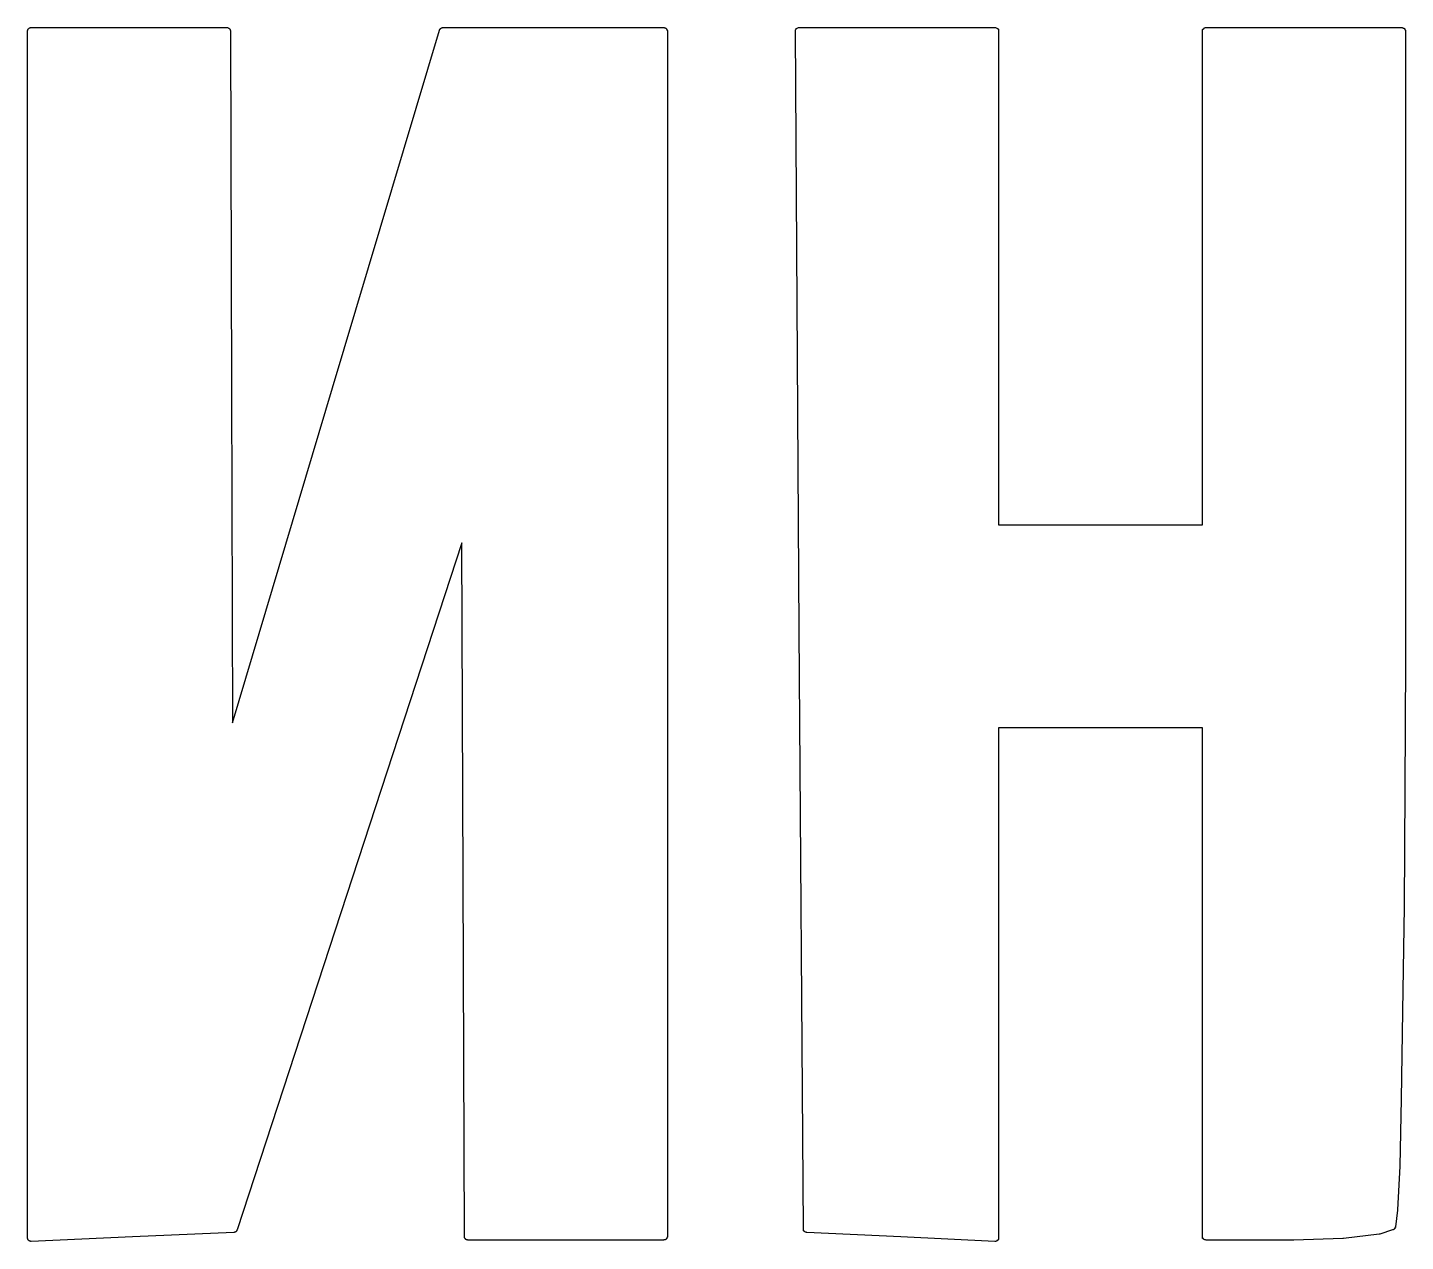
# Model space of a CAD drawing. Extents: x 82.3 to 113.6, y -103.4 to -64.8.
# Drawn here: x 99.29 to 101.226, y -86.417 to -84.711 of the extents above; entities that cross this region are included whole.
import ezdxf

# ---------------------------------------------------------------- set-up
doc = ezdxf.new("R2010")
doc.units = 0
doc.layers.add('BLACK', color=7, linetype='CONTINUOUS')

msp = doc.modelspace()

# ---------------------------------------------------------------- linework, layer by layer
at = {"layer": 'BLACK', "linetype": 'CONTINUOUS'}
for p, q in [((99.2905, -84.7135), (99.2909, -84.7131)), ((99.2909, -84.7131), (99.2911, -84.7128)), ((99.2911, -84.7128), (99.2912, -84.7128)), ((99.2912, -84.7128), (99.2915, -84.7125)), ((99.2912, -84.7128), (99.2912, -84.7128)), ((99.2915, -84.7125), (99.2919, -84.7122)), ((99.2919, -84.7121), (99.2924, -84.7119)), ((99.2919, -84.7122), (99.2919, -84.7121)), ((99.2919, -84.7122), (99.2919, -84.7122)), ((99.2924, -84.7119), (99.2928, -84.7117)), ((99.2928, -84.7117), (99.2932, -84.7116)), ((99.2928, -84.7117), (99.2928, -84.7117)), ((99.2928, -84.7117), (99.2928, -84.7117)), ((99.2932, -84.7116), (99.2937, -84.7114)), ((99.2937, -84.7114), (99.2937, -84.7114)), ((99.2937, -84.7114), (99.2937, -84.7114)), ((99.2937, -84.7114), (99.2942, -84.7114)), ((99.2942, -84.7114), (99.2947, -84.7113)), ((99.2947, -84.7113), (99.5699, -84.7113)), ((99.5699, -84.7113), (99.5704, -84.7114)), ((99.5704, -84.7114), (99.5708, -84.7114)), ((99.5708, -84.7114), (99.5708, -84.7114)), ((99.5708, -84.7114), (99.5709, -84.7114)), ((99.5709, -84.7114), (99.5714, -84.7116)), ((99.5714, -84.7116), (99.5718, -84.7117)), ((99.5718, -84.7117), (99.5718, -84.7117)), ((99.5718, -84.7117), (99.5718, -84.7117)), ((99.5718, -84.7117), (99.5723, -84.712)), ((99.5723, -84.712), (99.5726, -84.7122)), ((99.5726, -84.7122), (99.5726, -84.7122)), ((99.5726, -84.7122), (99.5727, -84.7122)), ((99.5727, -84.7122), (99.573, -84.7125)), ((99.573, -84.7125), (99.5734, -84.7128)), ((99.5734, -84.7128), (99.5734, -84.7128)), ((99.5734, -84.7128), (99.5734, -84.7128)), ((99.5734, -84.7128), (99.5736, -84.7131)), ((99.5736, -84.7131), (99.574, -84.7136)), ((99.8695, -84.7133), (99.8696, -84.7131)), ((99.8696, -84.7131), (99.8698, -84.713)), ((99.8698, -84.713), (99.87, -84.7128)), ((99.87, -84.7128), (99.8702, -84.7126)), ((99.8702, -84.7126), (99.8703, -84.7124)), ((99.8703, -84.7124), (99.8705, -84.7123)), ((99.8705, -84.7123), (99.8707, -84.7122)), ((99.8707, -84.7122), (99.8709, -84.712)), ((99.8709, -84.712), (99.8712, -84.7119)), ((99.8712, -84.7119), (99.8714, -84.7118)), ((99.8714, -84.7118), (99.8716, -84.7117)), ((99.8716, -84.7117), (99.8718, -84.7116)), ((99.8718, -84.7116), (99.8721, -84.7115)), ((99.8721, -84.7115), (99.8723, -84.7115)), ((99.8723, -84.7115), (99.8725, -84.7114)), ((99.8725, -84.7114), (99.8728, -84.7114)), ((99.8728, -84.7114), (99.873, -84.7114)), ((99.873, -84.7114), (99.8732, -84.7114)), ((99.8732, -84.7114), (99.8735, -84.7113)), ((99.8735, -84.7113), (100.184, -84.7113)), ((100.184, -84.7113), (100.184, -84.7114)), ((100.184, -84.7114), (100.185, -84.7114)), ((100.185, -84.7114), (100.185, -84.7114)), ((100.185, -84.7114), (100.185, -84.7114)), ((100.185, -84.7114), (100.185, -84.7116)), ((100.185, -84.7116), (100.186, -84.7117)), ((100.186, -84.7117), (100.186, -84.7117)), ((100.186, -84.7117), (100.186, -84.7117)), ((100.186, -84.7117), (100.186, -84.712)), ((100.186, -84.712), (100.186, -84.7122)), ((100.186, -84.7122), (100.186, -84.7122)), ((100.186, -84.7122), (100.186, -84.7122)), ((100.186, -84.7122), (100.187, -84.7125)), ((100.187, -84.7125), (100.187, -84.7128)), ((100.187, -84.7128), (100.187, -84.7128)), ((100.187, -84.7128), (100.187, -84.7128)), ((100.187, -84.7128), (100.187, -84.7131)), ((100.187, -84.7131), (100.188, -84.7136)), ((100.37, -84.7128), (100.371, -84.7122)), ((100.37, -84.7132), (100.37, -84.7128)), ((100.371, -84.7122), (100.372, -84.7117)), ((100.372, -84.7116), (100.373, -84.7114)), ((100.372, -84.7117), (100.372, -84.7116)), ((100.372, -84.7117), (100.372, -84.7117)), ((100.373, -84.7114), (100.374, -84.7113)), ((100.374, -84.7113), (100.649, -84.7113)), ((100.649, -84.7113), (100.65, -84.7114)), ((100.65, -84.7114), (100.65, -84.7114)), ((100.65, -84.7114), (100.65, -84.7114)), ((100.65, -84.7114), (100.65, -84.7114)), ((100.65, -84.7114), (100.651, -84.7116)), ((100.651, -84.7116), (100.651, -84.7117)), ((100.651, -84.7117), (100.651, -84.7117)), ((100.651, -84.7117), (100.651, -84.7117)), ((100.651, -84.7117), (100.652, -84.712)), ((100.652, -84.712), (100.652, -84.7122)), ((100.652, -84.7122), (100.652, -84.7122)), ((100.652, -84.7122), (100.652, -84.7122)), ((100.652, -84.7122), (100.653, -84.7125)), ((100.653, -84.7125), (100.653, -84.7128)), ((100.653, -84.7128), (100.653, -84.7128)), ((100.653, -84.7128), (100.653, -84.7128)), ((100.653, -84.7128), (100.653, -84.7131)), ((100.653, -84.7131), (100.653, -84.7136)), ((100.942, -84.7128), (100.943, -84.7125)), ((100.942, -84.7131), (100.942, -84.7128)), ((100.942, -84.7128), (100.942, -84.7128)), ((100.942, -84.7128), (100.942, -84.7128)), ((100.942, -84.7135), (100.942, -84.7131)), ((100.943, -84.7119), (100.944, -84.7117)), ((100.943, -84.7121), (100.943, -84.7119)), ((100.943, -84.7122), (100.943, -84.7121)), ((100.943, -84.7125), (100.943, -84.7122)), ((100.943, -84.7122), (100.943, -84.7122)), ((100.944, -84.7116), (100.945, -84.7114)), ((100.944, -84.7117), (100.944, -84.7116)), ((100.944, -84.7117), (100.944, -84.7117)), ((100.944, -84.7117), (100.944, -84.7117)), ((100.945, -84.7114), (100.946, -84.7113)), ((100.945, -84.7114), (100.945, -84.7114)), ((100.945, -84.7114), (100.945, -84.7114)), ((100.945, -84.7114), (100.945, -84.7114)), ((100.946, -84.7113), (101.221, -84.7113)), ((101.221, -84.7113), (101.221, -84.7114)), ((101.221, -84.7114), (101.222, -84.7114)), ((101.222, -84.7114), (101.222, -84.7114)), ((101.222, -84.7114), (101.222, -84.7114)), ((101.222, -84.7114), (101.222, -84.7116)), ((101.222, -84.7116), (101.223, -84.7117)), ((101.223, -84.7117), (101.223, -84.7117)), ((101.223, -84.7117), (101.223, -84.7117)), ((101.223, -84.7117), (101.223, -84.712)), ((101.223, -84.712), (101.224, -84.7122)), ((101.224, -84.7122), (101.224, -84.7122)), ((101.224, -84.7122), (101.224, -84.7122)), ((101.224, -84.7122), (101.224, -84.7125)), ((101.224, -84.7125), (101.224, -84.7128)), ((101.224, -84.7128), (101.224, -84.7128)), ((101.224, -84.7128), (101.224, -84.7128)), ((101.224, -84.7128), (101.225, -84.7131)), ((101.225, -84.7131), (101.225, -84.7136)), ((99.2897, -84.7157), (99.2898, -84.7153)), ((99.2897, -84.7163), (99.2897, -84.7157)), ((99.2897, -86.4116), (99.2897, -84.7163)), ((99.2898, -84.7153), (99.2899, -84.7148)), ((99.2898, -84.7153), (99.2898, -84.7153)), ((99.2898, -84.7153), (99.2898, -84.7153)), ((99.2899, -84.7148), (99.2901, -84.7144)), ((99.2901, -84.7144), (99.2903, -84.7139)), ((99.2901, -84.7144), (99.2901, -84.7144)), ((99.2901, -84.7144), (99.2901, -84.7144)), ((99.2903, -84.7139), (99.2905, -84.7135)), ((99.2905, -84.7135), (99.2905, -84.7135)), ((99.2905, -84.7135), (99.2905, -84.7135)), ((99.574, -84.7136), (99.574, -84.7136)), ((99.574, -84.7136), (99.574, -84.7136)), ((99.574, -84.7136), (99.5742, -84.714)), ((99.5742, -84.714), (99.5744, -84.7144)), ((99.5744, -84.7144), (99.5745, -84.7144)), ((99.5745, -84.7144), (99.5745, -84.7145)), ((99.5745, -84.7145), (99.5746, -84.7149)), ((99.5746, -84.7149), (99.5747, -84.7153)), ((99.5747, -84.7153), (99.5747, -84.7154)), ((99.5747, -84.7154), (99.5747, -84.7154)), ((99.5747, -84.7154), (99.5748, -84.7158)), ((99.5748, -84.7158), (99.5748, -84.7163)), ((99.5748, -84.7163), (99.5764, -85.219)), ((99.7184, -85.2175), (99.8687, -84.7149)), ((99.8687, -84.7148), (99.8688, -84.7146)), ((99.8687, -84.7149), (99.8687, -84.7148)), ((99.8688, -84.7146), (99.8689, -84.7144)), ((99.8689, -84.7144), (99.869, -84.7142)), ((99.869, -84.7142), (99.8691, -84.7139)), ((99.8691, -84.7139), (99.8692, -84.7137)), ((99.8692, -84.7137), (99.8693, -84.7135)), ((99.8693, -84.7135), (99.8695, -84.7133)), ((100.188, -84.7136), (100.188, -84.7136)), ((100.188, -84.7136), (100.188, -84.7136)), ((100.188, -84.7136), (100.188, -84.714)), ((100.188, -84.714), (100.188, -84.7144)), ((100.188, -84.7144), (100.188, -84.7144)), ((100.188, -84.7144), (100.188, -84.7145)), ((100.188, -84.7145), (100.188, -84.7148)), ((100.188, -84.7148), (100.189, -84.7154)), ((100.189, -84.7154), (100.189, -84.7154)), ((100.189, -84.7154), (100.189, -84.7154)), ((100.189, -84.7154), (100.189, -84.7158)), ((100.189, -84.7158), (100.189, -84.7163)), ((100.189, -84.7163), (100.189, -86.4097)), ((100.369, -84.7144), (100.37, -84.7135)), ((100.369, -84.7153), (100.369, -84.7144)), ((100.369, -84.7163), (100.369, -84.7153)), ((100.369, -84.7164), (100.369, -84.7163)), ((100.374, -85.5577), (100.369, -84.7164)), ((100.37, -84.7135), (100.37, -84.7132)), ((100.653, -84.7136), (100.654, -84.7136)), ((100.654, -84.7136), (100.654, -84.7136)), ((100.654, -84.7136), (100.654, -84.714)), ((100.654, -84.714), (100.654, -84.7144)), ((100.654, -84.7144), (100.654, -84.7144)), ((100.654, -84.7144), (100.654, -84.7145)), ((100.654, -84.7145), (100.654, -84.7148)), ((100.654, -84.7148), (100.654, -84.7154)), ((100.654, -84.7154), (100.654, -84.7154)), ((100.654, -84.7154), (100.654, -84.7154)), ((100.654, -84.7154), (100.654, -84.7158)), ((100.654, -84.7158), (100.654, -84.7163)), ((100.654, -84.7163), (100.654, -85.4098)), ((100.941, -84.7139), (100.942, -84.7135)), ((100.941, -84.7144), (100.941, -84.7139)), ((100.941, -84.7148), (100.941, -84.7144)), ((100.941, -84.7144), (100.941, -84.7144)), ((100.941, -84.7144), (100.941, -84.7144)), ((100.941, -84.7153), (100.941, -84.7148)), ((100.941, -84.7157), (100.941, -84.7153)), ((100.941, -84.7153), (100.941, -84.7153)), ((100.941, -84.7153), (100.941, -84.7153)), ((100.941, -84.7163), (100.941, -84.7157)), ((100.941, -85.4098), (100.941, -84.7163)), ((100.942, -84.7135), (100.942, -84.7135)), ((100.942, -84.7135), (100.942, -84.7135)), ((101.225, -84.7136), (101.225, -84.7136)), ((101.225, -84.7136), (101.225, -84.7136)), ((101.225, -84.7136), (101.225, -84.714)), ((101.225, -84.714), (101.225, -84.7144)), ((101.225, -84.7144), (101.225, -84.7144)), ((101.225, -84.7144), (101.225, -84.7145)), ((101.225, -84.7145), (101.226, -84.7148)), ((101.226, -84.7148), (101.226, -84.7154)), ((101.226, -84.7154), (101.226, -84.7154)), ((101.226, -84.7154), (101.226, -84.7154)), ((101.226, -84.7154), (101.226, -84.7158)), ((101.226, -84.7158), (101.226, -84.7163)), ((101.226, -84.7163), (101.226, -85.5489)), ((99.5764, -85.219), (99.5778, -85.6879)), ((99.5778, -85.6879), (99.7184, -85.2176)), ((99.7184, -85.2176), (99.7184, -85.2175)), ((99.7184, -85.2175), (99.7184, -85.2175)), ((100.654, -85.4098), (100.941, -85.4098)), ((99.9, -85.4353), (99.5841, -86.4006)), ((99.9017, -85.9069), (99.9, -85.4353)), ((100.38, -86.3991), (100.374, -85.5577)), ((100.374, -85.5577), (100.374, -85.5577)), ((101.226, -85.5489), (101.226, -85.6002)), ((101.226, -85.6002), (101.225, -85.7807)), ((101.226, -85.6002), (101.226, -85.6002)), ((100.941, -85.695), (100.654, -85.695)), ((100.654, -85.695), (100.654, -86.4118)), ((100.941, -86.4097), (100.941, -85.695)), ((101.225, -85.7807), (101.224, -85.9467)), ((101.225, -85.7807), (101.225, -85.7807)), ((99.9017, -85.907), (99.9017, -85.9069)), ((99.9035, -86.4097), (99.9017, -85.907)), ((101.224, -85.9467), (101.222, -86.0934)), ((101.224, -85.9467), (101.224, -85.9467)), ((101.222, -86.0935), (101.22, -86.2163)), ((101.222, -86.0934), (101.222, -86.0935)), ((101.222, -86.0935), (101.222, -86.0935)), ((101.22, -86.2164), (101.218, -86.3108)), ((101.22, -86.2163), (101.22, -86.2164)), ((101.22, -86.2164), (101.22, -86.2164)), ((101.218, -86.3109), (101.215, -86.3722)), ((101.218, -86.3108), (101.218, -86.3109)), ((101.218, -86.3109), (101.218, -86.3109)), ((101.218, -86.3109), (101.218, -86.3109)), ((101.215, -86.3726), (101.212, -86.3962)), ((101.215, -86.3722), (101.215, -86.3723)), ((101.215, -86.3723), (101.215, -86.3724)), ((101.215, -86.3724), (101.215, -86.3726)), ((101.212, -86.3969), (101.211, -86.3971)), ((101.211, -86.3971), (101.211, -86.3972)), ((101.211, -86.3972), (101.211, -86.3975)), ((101.211, -86.3975), (101.211, -86.3978)), ((101.212, -86.3962), (101.212, -86.3963)), ((101.212, -86.3963), (101.212, -86.3966)), ((101.212, -86.3966), (101.212, -86.3969)), ((99.2897, -86.4117), (99.2897, -86.4116)), ((99.2897, -86.4118), (99.2897, -86.4117)), ((99.2897, -86.4122), (99.2897, -86.4118)), ((99.2898, -86.4126), (99.2897, -86.4122)), ((99.2898, -86.4127), (99.2898, -86.4126)), ((99.2898, -86.4128), (99.2898, -86.4127)), ((99.2899, -86.4131), (99.2898, -86.4128)), ((99.29, -86.4135), (99.2899, -86.4131)), ((99.2901, -86.4136), (99.29, -86.4135)), ((99.2901, -86.4137), (99.2901, -86.4136)), ((99.2903, -86.414), (99.2901, -86.4137)), ((99.2905, -86.4144), (99.2903, -86.414)), ((99.2906, -86.4144), (99.2905, -86.4144)), ((99.2906, -86.4145), (99.2906, -86.4144)), ((99.2909, -86.4148), (99.2906, -86.4145)), ((99.2911, -86.4151), (99.2909, -86.4148)), ((99.2912, -86.4152), (99.2911, -86.4151)), ((99.2913, -86.4153), (99.2912, -86.4152)), ((99.2916, -86.4155), (99.2913, -86.4153)), ((99.2919, -86.4157), (99.2916, -86.4155)), ((99.2919, -86.4158), (99.2919, -86.4157)), ((99.292, -86.4158), (99.2919, -86.4158)), ((99.2924, -86.416), (99.292, -86.4158)), ((99.2927, -86.4162), (99.2924, -86.416)), ((99.2928, -86.4162), (99.2927, -86.4162)), ((99.2929, -86.4163), (99.2928, -86.4162)), ((99.2933, -86.4164), (99.2929, -86.4163)), ((99.2937, -86.4165), (99.2933, -86.4164)), ((99.2938, -86.4165), (99.2937, -86.4165)), ((99.2942, -86.4166), (99.2938, -86.4165)), ((99.2938, -86.4165), (99.2938, -86.4165)), ((99.2946, -86.4166), (99.2942, -86.4166)), ((99.2947, -86.4166), (99.2946, -86.4166)), ((99.2948, -86.4166), (99.2947, -86.4166)), ((99.2949, -86.4166), (99.2948, -86.4166)), ((99.4372, -86.4103), (99.2949, -86.4166)), ((99.5795, -86.4041), (99.4372, -86.4103)), ((99.5796, -86.4041), (99.5795, -86.4041)), ((99.5801, -86.404), (99.5796, -86.4041)), ((99.5796, -86.4041), (99.5796, -86.4041)), ((99.5805, -86.4039), (99.5801, -86.404)), ((99.5806, -86.4039), (99.5805, -86.4039)), ((99.5805, -86.4039), (99.5805, -86.4039)), ((99.581, -86.4038), (99.5806, -86.4039)), ((99.5814, -86.4036), (99.581, -86.4038)), ((99.5815, -86.4036), (99.5814, -86.4036)), ((99.5819, -86.4034), (99.5815, -86.4036)), ((99.5815, -86.4036), (99.5815, -86.4036)), ((99.5823, -86.4031), (99.5819, -86.4034)), ((99.5827, -86.4028), (99.5823, -86.4031)), ((99.5823, -86.4031), (99.5823, -86.4031)), ((99.5823, -86.4031), (99.5823, -86.4031)), ((99.583, -86.4025), (99.5827, -86.4028)), ((99.5831, -86.4024), (99.583, -86.4024)), ((99.583, -86.4024), (99.583, -86.4025)), ((99.5833, -86.402), (99.5831, -86.4024)), ((99.5836, -86.4017), (99.5833, -86.402)), ((99.5838, -86.4012), (99.5836, -86.4016)), ((99.5836, -86.4016), (99.5836, -86.4016)), ((99.5836, -86.4016), (99.5836, -86.4017)), ((99.584, -86.4008), (99.5838, -86.4012)), ((99.5841, -86.4006), (99.584, -86.4007)), ((99.584, -86.4007), (99.584, -86.4008)), ((99.584, -86.4008), (99.584, -86.4008)), ((99.9035, -86.4102), (99.9035, -86.4097)), ((99.9036, -86.4106), (99.9035, -86.4102)), ((99.9036, -86.4107), (99.9036, -86.4106)), ((99.9036, -86.4106), (99.9036, -86.4106)), ((99.9037, -86.4111), (99.9036, -86.4107)), ((99.9039, -86.4115), (99.9037, -86.4111)), ((99.9039, -86.4116), (99.9039, -86.4115)), ((99.9041, -86.412), (99.9039, -86.4116)), ((99.9039, -86.4116), (99.9039, -86.4116)), ((99.9043, -86.4124), (99.9041, -86.412)), ((99.9046, -86.4128), (99.9043, -86.4124)), ((99.9043, -86.4124), (99.9043, -86.4124)), ((99.9043, -86.4124), (99.9043, -86.4124)), ((99.9049, -86.4132), (99.9046, -86.4128)), ((99.905, -86.4132), (99.9049, -86.4132)), ((99.9049, -86.4132), (99.9049, -86.4132)), ((99.9053, -86.4134), (99.905, -86.4132)), ((99.9057, -86.4138), (99.9053, -86.4134)), ((99.9061, -86.414), (99.9057, -86.4138)), ((99.9057, -86.4138), (99.9057, -86.4138)), ((99.9057, -86.4138), (99.9057, -86.4138)), ((99.9065, -86.4143), (99.9061, -86.414)), ((99.9066, -86.4143), (99.9065, -86.4143)), ((99.907, -86.4144), (99.9066, -86.4143)), ((99.9066, -86.4143), (99.9066, -86.4143)), ((99.9075, -86.4146), (99.907, -86.4144)), ((99.9079, -86.4146), (99.9075, -86.4146)), ((99.9075, -86.4146), (99.9075, -86.4146)), ((99.9075, -86.4146), (99.9075, -86.4146)), ((99.9084, -86.4147), (99.9079, -86.4146)), ((100.184, -86.4147), (99.9084, -86.4147)), ((100.185, -86.4146), (100.184, -86.4146)), ((100.184, -86.4146), (100.184, -86.4147)), ((100.186, -86.4143), (100.185, -86.4144)), ((100.185, -86.4144), (100.185, -86.4146)), ((100.185, -86.4146), (100.185, -86.4146)), ((100.185, -86.4146), (100.185, -86.4146)), ((100.187, -86.4135), (100.186, -86.4138)), ((100.186, -86.4138), (100.186, -86.4138)), ((100.186, -86.4138), (100.186, -86.4139)), ((100.186, -86.4139), (100.186, -86.4141)), ((100.186, -86.4141), (100.186, -86.4143)), ((100.186, -86.4143), (100.186, -86.4143)), ((100.186, -86.4143), (100.186, -86.4143)), ((100.188, -86.4128), (100.187, -86.4132)), ((100.187, -86.4132), (100.187, -86.4132)), ((100.187, -86.4132), (100.187, -86.4132)), ((100.187, -86.4132), (100.187, -86.4135)), ((100.189, -86.4107), (100.188, -86.4111)), ((100.188, -86.4111), (100.188, -86.4116)), ((100.188, -86.4116), (100.188, -86.4116)), ((100.188, -86.4116), (100.188, -86.4116)), ((100.188, -86.4116), (100.188, -86.4121)), ((100.188, -86.4121), (100.188, -86.4125)), ((100.188, -86.4125), (100.188, -86.4125)), ((100.188, -86.4125), (100.188, -86.4125)), ((100.188, -86.4125), (100.188, -86.4128)), ((100.189, -86.4097), (100.189, -86.4102)), ((100.189, -86.4102), (100.189, -86.4107)), ((100.189, -86.4107), (100.189, -86.4107)), ((100.189, -86.4107), (100.189, -86.4107)), ((100.38, -86.3995), (100.38, -86.3991)), ((100.38, -86.3998), (100.38, -86.3995)), ((100.38, -86.3999), (100.38, -86.3998)), ((100.38, -86.4001), (100.38, -86.3999)), ((100.38, -86.4004), (100.38, -86.4001)), ((100.38, -86.4007), (100.38, -86.4004)), ((100.38, -86.4009), (100.38, -86.4007)), ((100.38, -86.401), (100.38, -86.4009)), ((100.38, -86.4013), (100.38, -86.401)), ((100.38, -86.4016), (100.38, -86.4013)), ((100.381, -86.4017), (100.38, -86.4016)), ((100.381, -86.4019), (100.381, -86.4017)), ((100.381, -86.4021), (100.381, -86.4019)), ((100.381, -86.4024), (100.381, -86.4021)), ((100.381, -86.4025), (100.381, -86.4024)), ((100.381, -86.4026), (100.381, -86.4025)), ((100.381, -86.4028), (100.381, -86.4026)), ((100.382, -86.4031), (100.381, -86.4028)), ((100.382, -86.4032), (100.382, -86.4031)), ((100.382, -86.4034), (100.382, -86.4032)), ((100.382, -86.4032), (100.382, -86.4032)), ((100.383, -86.4036), (100.382, -86.4034)), ((100.383, -86.4037), (100.383, -86.4036)), ((100.383, -86.4036), (100.383, -86.4036)), ((100.383, -86.4038), (100.383, -86.4037)), ((100.383, -86.4039), (100.383, -86.4038)), ((100.384, -86.4039), (100.383, -86.4039)), ((100.384, -86.404), (100.384, -86.4039)), ((100.384, -86.4041), (100.384, -86.404)), ((100.384, -86.404), (100.384, -86.404)), ((100.385, -86.4041), (100.384, -86.4041)), ((100.517, -86.4104), (100.385, -86.4041)), ((100.649, -86.4167), (100.517, -86.4104)), ((100.517, -86.4104), (100.517, -86.4104)), ((100.517, -86.4104), (100.517, -86.4104)), ((100.65, -86.4167), (100.649, -86.4167)), ((100.649, -86.4167), (100.649, -86.4167)), ((100.649, -86.4167), (100.649, -86.4167)), ((100.651, -86.4165), (100.65, -86.4166)), ((100.65, -86.4166), (100.65, -86.4166)), ((100.65, -86.4166), (100.65, -86.4166)), ((100.65, -86.4166), (100.65, -86.4167)), ((100.652, -86.4161), (100.651, -86.4163)), ((100.651, -86.4163), (100.651, -86.4164)), ((100.651, -86.4164), (100.651, -86.4164)), ((100.651, -86.4164), (100.651, -86.4165)), ((100.653, -86.4154), (100.652, -86.4156)), ((100.652, -86.4156), (100.652, -86.4159)), ((100.652, -86.4159), (100.652, -86.4159)), ((100.652, -86.4159), (100.652, -86.416)), ((100.652, -86.416), (100.652, -86.4161)), ((100.654, -86.4142), (100.653, -86.4145)), ((100.653, -86.4145), (100.653, -86.4146)), ((100.653, -86.4146), (100.653, -86.4147)), ((100.653, -86.4147), (100.653, -86.415)), ((100.653, -86.415), (100.653, -86.4153)), ((100.653, -86.4153), (100.653, -86.4153)), ((100.653, -86.4153), (100.653, -86.4154)), ((100.654, -86.4118), (100.654, -86.4119)), ((100.654, -86.4119), (100.654, -86.412)), ((100.654, -86.412), (100.654, -86.4123)), ((100.654, -86.4123), (100.654, -86.4127)), ((100.654, -86.4127), (100.654, -86.4128)), ((100.654, -86.4128), (100.654, -86.4129)), ((100.654, -86.4129), (100.654, -86.4133)), ((100.654, -86.4133), (100.654, -86.4137)), ((100.654, -86.4137), (100.654, -86.4137)), ((100.654, -86.4137), (100.654, -86.4138)), ((100.654, -86.4138), (100.654, -86.4142)), ((100.941, -86.4102), (100.941, -86.4097)), ((100.941, -86.4106), (100.941, -86.4102)), ((100.941, -86.4111), (100.941, -86.4106)), ((100.941, -86.4106), (100.941, -86.4106)), ((100.941, -86.4106), (100.941, -86.4106)), ((100.941, -86.4115), (100.941, -86.4111)), ((100.941, -86.4116), (100.941, -86.4115)), ((100.941, -86.412), (100.941, -86.4116)), ((100.941, -86.4116), (100.941, -86.4116)), ((100.941, -86.4124), (100.941, -86.412)), ((100.942, -86.4124), (100.941, -86.4124)), ((100.941, -86.4124), (100.941, -86.4124)), ((100.942, -86.4128), (100.942, -86.4124)), ((100.942, -86.4132), (100.942, -86.4128)), ((100.942, -86.4134), (100.942, -86.4132)), ((100.942, -86.4132), (100.942, -86.4132)), ((100.942, -86.4132), (100.942, -86.4132)), ((100.943, -86.4138), (100.942, -86.4134)), ((100.943, -86.414), (100.943, -86.4138)), ((100.943, -86.4138), (100.943, -86.4138)), ((100.943, -86.4138), (100.943, -86.4138)), ((100.944, -86.4143), (100.943, -86.414)), ((100.944, -86.4144), (100.944, -86.4143)), ((100.944, -86.4143), (100.944, -86.4143)), ((100.944, -86.4143), (100.944, -86.4143)), ((100.945, -86.4146), (100.944, -86.4144)), ((100.946, -86.4147), (100.945, -86.4146)), ((100.945, -86.4146), (100.945, -86.4146)), ((100.945, -86.4146), (100.945, -86.4146)), ((100.945, -86.4146), (100.945, -86.4146)), ((101.069, -86.4147), (100.946, -86.4147)), ((101.138, -86.4124), (101.069, -86.4147)), ((101.069, -86.4147), (101.069, -86.4147)), ((101.069, -86.4147), (101.069, -86.4147)), ((101.069, -86.4147), (101.069, -86.4147)), ((101.139, -86.4124), (101.138, -86.4124)), ((101.138, -86.4124), (101.138, -86.4124)), ((101.189, -86.4066), (101.139, -86.4124)), ((101.139, -86.4124), (101.139, -86.4124)), ((101.19, -86.4064), (101.189, -86.4066)), ((101.189, -86.4066), (101.189, -86.4066)), ((101.208, -86.4003), (101.19, -86.4063)), ((101.19, -86.4063), (101.19, -86.4064)), ((101.209, -86.4002), (101.208, -86.4003)), ((101.21, -86.3996), (101.209, -86.3997)), ((101.209, -86.3997), (101.209, -86.3999)), ((101.209, -86.3999), (101.209, -86.4)), ((101.209, -86.4), (101.209, -86.4001)), ((101.209, -86.4001), (101.209, -86.4002)), ((101.211, -86.3988), (101.21, -86.3989)), ((101.21, -86.3989), (101.21, -86.3991)), ((101.21, -86.3991), (101.21, -86.3993)), ((101.21, -86.3993), (101.21, -86.3994)), ((101.21, -86.3994), (101.21, -86.3996)), ((101.211, -86.3978), (101.211, -86.398)), ((101.211, -86.398), (101.211, -86.3981)), ((101.211, -86.3981), (101.211, -86.3984)), ((101.211, -86.3984), (101.211, -86.3986)), ((101.211, -86.3986), (101.211, -86.3988))]:
    msp.add_line(p, q, dxfattribs=at)

doc.saveas('drawing.dxf')
